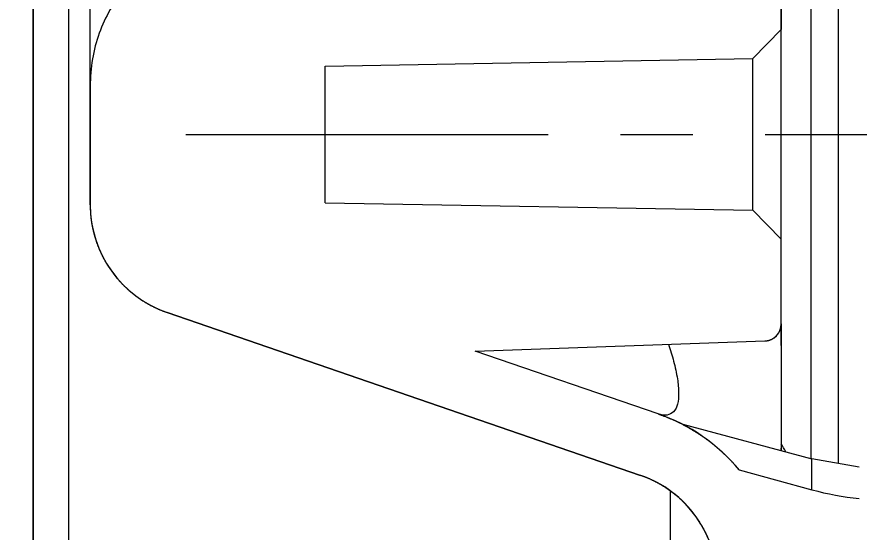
# Model space of a CAD drawing. Header units: millimetres. Extents: x 5536 to 6151, y 463 to 893.
# Drawn here: x 5579.58 to 5594.35, y 700.48 to 709.52 of the extents above; entities that cross this region are included whole.
import ezdxf

# ---------------------------------------------------------------- set-up
doc = ezdxf.new("R2010")
doc.units = ezdxf.units.MM
doc.header["$LTSCALE"] = 0.2
doc.linetypes.add('CENTER', pattern=[50.8, 31.75, -6.35, 6.35, -6.35])
doc.layers.get('0').update_dxf_attribs({"lineweight": 18})
doc.layers.add('poumianxian', color=2, linetype='Continuous', lineweight=18)
doc.layers.add('图层1', color=1, linetype='CENTER', lineweight=18)
doc.styles.add('標準', font='', dxfattribs={"width": 0.667})
doc.styles.get('標準').set_extended_font_data('pmingliu')
doc.dimstyles.new('11111111111', dxfattribs={"dimtxt": 4.5, "dimasz": 4.5, "dimexe": 1.25, "dimexo": 0.625, "dimtad": 1, "dimtoh": 1, "dimdsep": 46, "dimtxsty": '標準', "dimblk": '_CAXARROW', "dimcen": 0, "dimdle": 9, "dimclrd": 6, "dimclre": 6, "dimclrt": 2, "dimadec": 0, "dimazin": 0, "dimtfac": 0.707107, "dimtofl": 0, "dimtmove": 2, "dimatfit": 3, "dimfxl": 0, "dimfrac": 2, "dimtolj": 1, "dimarcsym": 0})
doc.dimstyles.new('ISO-25', dxfattribs={"dimtxt": 2.5, "dimasz": 2.5, "dimexe": 1.25, "dimexo": 0.625, "dimtad": 1, "dimdsep": 46, "dimtxsty": 'Standard', "dimblk": '_CAXARROW', "dimcen": 0, "dimdle": 5, "dimclrd": 4, "dimclre": 4, "dimclrt": 3, "dimadec": 0, "dimazin": 0, "dimtfac": 0.707107, "dimtofl": 0, "dimtmove": 2, "dimatfit": 3, "dimfxl": 0, "dimfrac": 2, "dimarcsym": 0})

# ---------------------------------------------------------------- blocks, each defined once
blk = doc.blocks.new('*X5')
at = {"layer": 'poumianxian'}
for points in [[(5584.363, 771.658), (5584.363, 770.158), (5579.863, 770.908)], [(5601.483, 771.658), (5601.483, 770.158), (5605.983, 770.908)]]:
    blk.add_hatch(color=6, dxfattribs=at).paths.add_polyline_path(points, flags=0)
at = {"layer": 'poumianxian', "color": 6, "lineweight": -2}
for p, q in [((5579.863, 751.048), (5579.863, 772.158)), ((5605.983, 666.085), (5605.983, 772.158)), ((5601.483, 770.908), (5584.363, 770.908))]:
    blk.add_line(p, q, dxfattribs=at)
at = {"layer": 'poumianxian', "insert": (5594.728, 774.146), "char_height": 4.5, "width": 49.11955, "attachment_point": 5, "style": '標準'}
blk.add_mtext('\\T1.004;26.12%%P0.1', dxfattribs=at)
blk = doc.blocks.new('_CAXARROW')
blk.add_hatch(color=0).paths.add_polyline_path([(0, 0), (-1, 0.125), (-1, -0.125)], flags=0)
blk = doc.blocks.new('*X35')
at = {"layer": 'poumianxian'}
for points in [[(5572.05, 738.488), (5573.55, 738.488), (5572.8, 742.988)], [(5572.05, 648.974), (5573.55, 648.974), (5572.8, 644.474)]]:
    blk.add_hatch(color=6, dxfattribs=at).paths.add_polyline_path(points, flags=0)
at = {"layer": 'poumianxian', "color": 6, "lineweight": -2}
for p, q in [((5585.032, 742.988), (5571.55, 742.988)), ((5572.8, 738.488), (5572.8, 648.974)), ((5572.424, 644.474), (5574.05, 644.474))]:
    blk.add_line(p, q, dxfattribs=at)
at = {"layer": 'poumianxian', "color": 2, "insert": (5569.532, 693.731), "char_height": 4.5, "width": 49.6328, "attachment_point": 5, "rotation": 90, "style": '標準'}
blk.add_mtext('\\T1.004;98.51%%P0.3', dxfattribs=at)

msp = doc.modelspace()

# ---------------------------------------------------------------- linework, layer by layer
for p, q in [((5579.863, 731.59), (5579.863, 650.259)), ((5579.863, 645.581), (5579.863, 721.361)), ((5580.482, 720.636), (5580.482, 650.259)), ((5593.5, 713.067), (5593.5, 701.77)), ((5593.983, 712.664), (5593.983, 701.681)), ((5592.983, 710.787), (5592.983, 709.3)), ((5592.983, 703.756), (5592.983, 710.787)), ((5580.863, 706.225), (5580.863, 709.748)), ((5592.483, 708.791), (5592.983, 709.3)), ((5592.483, 708.791), (5592.983, 709.3)), ((5584.983, 708.66), (5592.483, 708.791)), ((5584.983, 708.66), (5592.483, 708.791)), ((5592.483, 706.13), (5592.483, 708.791)), ((5584.983, 706.26), (5584.983, 708.66)), ((5584.983, 706.26), (5584.983, 708.66)), ((5580.863, 708.304), (5580.863, 706.225)), ((5580.863, 706.225), (5580.863, 707.17)), ((5584.983, 706.26), (5592.483, 706.13)), ((5584.983, 706.26), (5592.483, 706.13)), ((5592.483, 706.13), (5592.983, 705.621)), ((5592.483, 706.13), (5592.983, 705.621)), ((5592.983, 704.134), (5592.983, 705.621)), ((5590.514, 701.475), (5582.212, 704.334)), ((5582.212, 704.334), (5590.514, 701.475)), ((5590.514, 701.475), (5582.212, 704.334)), ((5592.983, 704.134), (5592.983, 701.909)), ((5587.616, 703.657), (5592.693, 703.834)), ((5587.616, 703.657), (5592.693, 703.834)), ((5590.824, 702.552), (5587.616, 703.657)), ((5590.824, 702.552), (5587.616, 703.657)), ((5590.824, 702.552), (5587.616, 703.657)), ((5591.256, 702.371), (5593.522, 701.764)), ((5592.983, 701.909), (5592.983, 701.954)), ((5593.522, 701.221), (5593.522, 701.764)), ((5594.349, 701.616), (5593.522, 701.764)), ((5592.244, 701.572), (5593.522, 701.221)), ((5592.244, 701.572), (5593.522, 701.221)), ((5591.036, 701.202), (5591.036, 695.819))]:
    msp.add_line(p, q)
for centre, radius, start, end in [((5582.863, 706.225), 2, 180, 251), ((5582.863, 706.225), 2, 180.0005, 251.0002), ((5592.683, 704.134), 0.3, 272, 0), ((5589.783, 699.527), 3.2, 39.7263, 71), ((5589.783, 699.527), 3.2, 62.0703, 71), ((5589.679, 700.041), 3.855, 28.6314, 30.9942), ((5589.863, 699.584), 2, 0, 71), ((5589.863, 699.584), 2, 35.5, 70.9996), ((5594.818, 705.943), 4.896, 254.6544, 264.5078), ((5594.818, 705.943), 4.896, 254.6544, 264.5078)]:
    msp.add_arc(centre, radius, start, end)
for points, knots in [([(5582.212, 710.551), (5582.071, 710.493), (5581.803, 710.343), (5581.466, 710.032), (5581.2, 709.657), (5581.008, 709.237), (5580.889, 708.782), (5580.863, 708.465), (5580.863, 708.304)], [0, 0, 0, 0, 13749.027658, 27475.506811, 41209.714675, 55029.554891, 69102.918315, 83633.689446, 83633.689446, 83633.689446, 83633.689446]), ([(5582.212, 710.551), (5582.071, 710.493), (5581.803, 710.343), (5581.466, 710.032), (5581.2, 709.657), (5581.008, 709.237), (5580.889, 708.782), (5580.863, 708.465), (5580.863, 708.304)], [0, 0, 0, 0, 13749.027658, 27475.506811, 41209.714675, 55029.554891, 69102.918315, 83633.689446, 83633.689446, 83633.689446, 83633.689446]), ([(5580.863, 706.225), (5580.863, 706.219), (5580.863, 706.206), (5580.863, 706.188), (5580.863, 706.17), (5580.864, 706.152), (5580.865, 706.133), (5580.866, 706.115), (5580.867, 706.096), (5580.868, 706.078), (5580.869, 706.059), (5580.871, 706.041), (5580.873, 706.022), (5580.875, 706.004), (5580.877, 705.985), (5580.879, 705.966), (5580.882, 705.948), (5580.885, 705.929), (5580.887, 705.91), (5580.891, 705.892), (5580.894, 705.873), (5580.897, 705.854), (5580.901, 705.835), (5580.905, 705.817), (5580.909, 705.798), (5580.913, 705.779), (5580.917, 705.76), (5580.922, 705.742), (5580.927, 705.723), (5580.932, 705.704), (5580.937, 705.685), (5580.942, 705.667), (5580.948, 705.648), (5580.953, 705.629), (5580.959, 705.611), (5580.965, 705.592), (5580.972, 705.574), (5580.978, 705.555), (5580.985, 705.537), (5580.992, 705.518), (5580.999, 705.5), (5581.006, 705.482), (5581.013, 705.463), (5581.021, 705.445), (5581.029, 705.427), (5581.037, 705.409), (5581.045, 705.391), (5581.053, 705.373), (5581.062, 705.355), (5581.07, 705.337), (5581.079, 705.319), (5581.088, 705.301), (5581.098, 705.284), (5581.107, 705.266), (5581.117, 705.249), (5581.127, 705.231), (5581.137, 705.214), (5581.147, 705.197), (5581.157, 705.18), (5581.168, 705.163), (5581.178, 705.146), (5581.189, 705.129), (5581.2, 705.113), (5581.211, 705.096), (5581.223, 705.08), (5581.234, 705.063), (5581.246, 705.047), (5581.258, 705.031), (5581.27, 705.015), (5581.282, 704.999), (5581.294, 704.983), (5581.307, 704.968), (5581.32, 704.952), (5581.332, 704.937), (5581.345, 704.922), (5581.358, 704.907), (5581.372, 704.892), (5581.385, 704.877), (5581.399, 704.862), (5581.412, 704.848), (5581.426, 704.833), (5581.44, 704.819), (5581.454, 704.805), (5581.468, 704.791), (5581.482, 704.777), (5581.497, 704.764), (5581.511, 704.75), (5581.526, 704.737), (5581.541, 704.724), (5581.556, 704.711), (5581.571, 704.698), (5581.586, 704.685), (5581.601, 704.673), (5581.616, 704.661), (5581.631, 704.648), (5581.647, 704.636), (5581.663, 704.625), (5581.678, 704.613), (5581.694, 704.602), (5581.71, 704.59), (5581.726, 704.579), (5581.742, 704.568), (5581.758, 704.557), (5581.774, 704.547), (5581.79, 704.536), (5581.807, 704.526), (5581.823, 704.516), (5581.839, 704.506), (5581.856, 704.496), (5581.872, 704.487), (5581.889, 704.478), (5581.906, 704.468), (5581.922, 704.459), (5581.939, 704.451), (5581.956, 704.442), (5581.973, 704.433), (5581.99, 704.425), (5582.007, 704.417), (5582.024, 704.409), (5582.041, 704.401), (5582.058, 704.394), (5582.075, 704.386), (5582.092, 704.379), (5582.109, 704.372), (5582.126, 704.365), (5582.143, 704.359), (5582.16, 704.352), (5582.177, 704.346), (5582.194, 704.34), (5582.206, 704.336), (5582.212, 704.334)], [0, 0, 0, 0, 11977.12537, 23988.641671, 36034.196367, 48113.429185, 60225.972361, 72371.450336, 84549.479833, 96759.670194, 109001.623009, 121274.932282, 133579.184632, 145913.959086, 158278.827309, 170673.353557, 183097.094745, 195549.600444, 208030.413131, 220539.068064, 233075.093322, 245638.010108, 258227.332581, 270842.568079, 283483.217269, 296148.773879, 308838.725222, 321552.552133, 334289.72899, 347049.723804, 359831.998553, 372636.008954, 385461.205062, 398307.030792, 411172.924524, 424058.319025, 436962.64156, 449885.314195, 462825.753704, 475783.371913, 488757.575748, 501747.767307, 514753.344299, 527773.699864, 540808.222893, 553856.298189, 566917.30668, 579990.625438, 593075.62804, 606171.684466, 619278.161672, 632394.423413, 645519.830527, 658653.741182, 671795.511123, 684944.493693, 698100.039999, 711261.499262, 724428.218997, 737599.54506, 750774.82202, 763953.393169, 777134.600885, 790317.786698, 803502.291563, 816687.456054, 829872.620524, 843057.125451, 856240.311219, 869421.518921, 882600.090077, 895775.367054, 908946.693123, 922113.412868, 935274.872101, 948430.418426, 961579.400988, 974721.170892, 987855.081588, 1000980.488705, 1014096.750434, 1027203.227617, 1040299.284098, 1053384.286678, 1066457.605445, 1079518.613931, 1092566.689233, 1105601.212276, 1118621.567821, 1131627.144762, 1144617.336377, 1157591.54015, 1170549.158373, 1183489.597898, 1196412.270511, 1209316.593057, 1222201.987547, 1235067.881266, 1247913.707037, 1260738.903112, 1273542.91358, 1286325.188312, 1299085.183126, 1311822.35995, 1324536.186848, 1337226.138213, 1349891.694853, 1362532.343991, 1375147.579542, 1387736.902013, 1400299.818792, 1412835.844102, 1425344.498974, 1437825.311616, 1450277.817398, 1462701.558536, 1475096.084786, 1487460.953026, 1499795.727489, 1512099.979835, 1524373.28911, 1536615.241908, 1548825.432223, 1561003.461751, 1573148.939696, 1585261.482889, 1597340.715767, 1609386.270467, 1621397.786739, 1633374.912129, 1633374.912129, 1633374.912129, 1633374.912129]), ([(5592.693, 703.834), (5592.695, 703.835), (5592.7, 703.835), (5592.706, 703.835), (5592.713, 703.836), (5592.72, 703.837), (5592.726, 703.837), (5592.733, 703.838), (5592.74, 703.84), (5592.747, 703.841), (5592.753, 703.843), (5592.76, 703.844), (5592.767, 703.846), (5592.774, 703.848), (5592.78, 703.851), (5592.787, 703.853), (5592.794, 703.856), (5592.801, 703.858), (5592.807, 703.861), (5592.814, 703.864), (5592.821, 703.868), (5592.827, 703.871), (5592.834, 703.875), (5592.84, 703.879), (5592.846, 703.883), (5592.852, 703.887), (5592.859, 703.891), (5592.865, 703.896), (5592.871, 703.9), (5592.876, 703.905), (5592.882, 703.91), (5592.888, 703.915), (5592.893, 703.92), (5592.898, 703.926), (5592.904, 703.931), (5592.909, 703.937), (5592.914, 703.943), (5592.918, 703.949), (5592.923, 703.955), (5592.927, 703.961), (5592.932, 703.967), (5592.936, 703.973), (5592.94, 703.98), (5592.944, 703.986), (5592.947, 703.993), (5592.951, 703.999), (5592.954, 704.006), (5592.957, 704.012), (5592.96, 704.019), (5592.962, 704.026), (5592.965, 704.033), (5592.967, 704.04), (5592.97, 704.046), (5592.972, 704.053), (5592.973, 704.06), (5592.975, 704.067), (5592.977, 704.074), (5592.978, 704.081), (5592.979, 704.088), (5592.98, 704.094), (5592.981, 704.101), (5592.982, 704.108), (5592.982, 704.114), (5592.982, 704.121), (5592.983, 704.128), (5592.983, 704.132), (5592.983, 704.134)], [0, 0, 0, 0, 11674.131147, 23448.734604, 35322.229369, 47292.911111, 59358.950094, 71518.390573, 83769.149848, 96109.018621, 108535.66079, 121046.613392, 133639.288202, 146310.972816, 159058.832081, 171879.91018, 184771.133874, 197729.314225, 210751.151156, 223833.236766, 236972.05969, 250164.009511, 263405.382515, 276692.386217, 290021.146297, 303387.712251, 316788.063583, 330218.117778, 343673.736551, 357150.733394, 370644.881961, 384151.92275, 397667.572096, 411187.529935, 424707.487707, 438223.137201, 451730.178056, 465224.326469, 478701.323381, 492156.942127, 505586.996255, 518987.347676, 532353.913557, 545682.673625, 558969.677398, 572211.050348, 585403.000167, 598541.823108, 611623.908775, 624645.745748, 637603.926039, 650495.149566, 663316.227861, 676064.087116, 688735.771693, 701328.446561, 713839.399202, 726266.041295, 738605.910026, 750856.66943, 763016.109872, 775082.148647, 787052.830452, 798926.325297, 810700.928612, 822375.05997, 822375.05997, 822375.05997, 822375.05997]), ([(5591.007, 703.776), (5591.039, 703.678), (5591.1, 703.477), (5591.164, 703.191), (5591.19, 702.936), (5591.175, 702.738), (5591.113, 702.586), (5591.024, 702.54), (5590.982, 702.532)], [0, 0, 0, 0, 19220.934853, 39041.810882, 54672.236483, 66699.607751, 75870.179815, 83833.504204, 83833.504204, 83833.504204, 83833.504204]), ([(5590.824, 702.552), (5590.833, 702.55), (5590.85, 702.544), (5590.875, 702.534), (5590.901, 702.525), (5590.926, 702.516), (5590.951, 702.506), (5590.977, 702.496), (5591.002, 702.486), (5591.027, 702.475), (5591.052, 702.464), (5591.077, 702.454), (5591.102, 702.442), (5591.126, 702.431), (5591.151, 702.42), (5591.176, 702.408), (5591.2, 702.396), (5591.225, 702.384), (5591.249, 702.371), (5591.273, 702.358), (5591.297, 702.346), (5591.321, 702.333), (5591.345, 702.319), (5591.369, 702.306), (5591.393, 702.292), (5591.417, 702.278), (5591.44, 702.264), (5591.464, 702.25), (5591.487, 702.235), (5591.51, 702.221), (5591.533, 702.206), (5591.556, 702.191), (5591.579, 702.175), (5591.601, 702.16), (5591.624, 702.144), (5591.646, 702.128), (5591.669, 702.112), (5591.691, 702.096), (5591.713, 702.079), (5591.735, 702.063), (5591.756, 702.046), (5591.778, 702.029), (5591.799, 702.012), (5591.82, 701.994), (5591.841, 701.977), (5591.862, 701.959), (5591.883, 701.941), (5591.904, 701.923), (5591.924, 701.905), (5591.944, 701.886), (5591.964, 701.868), (5591.984, 701.849), (5592.004, 701.83), (5592.023, 701.811), (5592.043, 701.792), (5592.062, 701.773), (5592.081, 701.753), (5592.1, 701.734), (5592.119, 701.714), (5592.137, 701.694), (5592.155, 701.674), (5592.173, 701.654), (5592.191, 701.634), (5592.209, 701.613), (5592.227, 701.593), (5592.238, 701.579), (5592.244, 701.572)], [0, 0, 0, 0, 12695.520707, 25405.289952, 38128.878554, 50865.854541, 63615.782946, 76378.226189, 89152.744023, 101938.893587, 114736.229596, 127544.304246, 140362.667621, 153190.867408, 166028.449271, 178874.956799, 191729.931747, 204592.913922, 217463.4414, 230341.050686, 243225.276675, 256115.652857, 269011.711303, 281912.982924, 294818.997467, 307729.283597, 320643.369126, 333560.780837, 346481.045054, 359403.687288, 372328.232532, 385254.205441, 398181.130268, 411108.531145, 424035.931982, 436962.856792, 449888.829733, 462813.374994, 475736.017202, 488656.281423, 501573.693188, 514487.778669, 527398.064793, 540304.079346, 553205.350987, 566101.409441, 578991.785596, 591876.011567, 604753.620859, 617624.148344, 630487.130533, 643342.105436, 656188.612993, 669026.194871, 681854.394663, 694672.758025, 707480.83269, 720278.168679, 733064.318218, 745838.836098, 758601.279338, 771351.207746, 784088.18368, 796811.772328, 809521.541534, 822217.062258, 822217.062258, 822217.062258, 822217.062258]), ([(5591.863, 699.584), (5591.863, 699.59), (5591.863, 699.602), (5591.862, 699.62), (5591.862, 699.639), (5591.861, 699.657), (5591.861, 699.675), (5591.86, 699.694), (5591.859, 699.712), (5591.857, 699.731), (5591.856, 699.749), (5591.854, 699.768), (5591.852, 699.786), (5591.85, 699.805), (5591.848, 699.823), (5591.846, 699.842), (5591.843, 699.861), (5591.841, 699.879), (5591.838, 699.898), (5591.835, 699.917), (5591.832, 699.936), (5591.828, 699.954), (5591.824, 699.973), (5591.821, 699.992), (5591.817, 700.011), (5591.812, 700.029), (5591.808, 700.048), (5591.803, 700.067), (5591.799, 700.086), (5591.794, 700.104), (5591.789, 700.123), (5591.783, 700.142), (5591.778, 700.16), (5591.772, 700.179), (5591.766, 700.198), (5591.76, 700.216), (5591.754, 700.235), (5591.747, 700.253), (5591.741, 700.272), (5591.734, 700.29), (5591.727, 700.309), (5591.72, 700.327), (5591.712, 700.345), (5591.704, 700.363), (5591.697, 700.382), (5591.689, 700.4), (5591.681, 700.418), (5591.672, 700.436), (5591.664, 700.454), (5591.655, 700.472), (5591.646, 700.489), (5591.637, 700.507), (5591.628, 700.525), (5591.618, 700.542), (5591.609, 700.56), (5591.599, 700.577), (5591.589, 700.594), (5591.579, 700.611), (5591.568, 700.629), (5591.558, 700.646), (5591.547, 700.662), (5591.536, 700.679), (5591.525, 700.696), (5591.514, 700.712), (5591.502, 700.729), (5591.491, 700.745), (5591.479, 700.761), (5591.467, 700.778), (5591.455, 700.794), (5591.443, 700.809), (5591.431, 700.825), (5591.418, 700.841), (5591.406, 700.856), (5591.393, 700.872), (5591.38, 700.887), (5591.367, 700.902), (5591.354, 700.917), (5591.34, 700.932), (5591.327, 700.946), (5591.313, 700.961), (5591.299, 700.975), (5591.285, 700.989), (5591.271, 701.003), (5591.257, 701.017), (5591.243, 701.031), (5591.229, 701.045), (5591.214, 701.058), (5591.199, 701.072), (5591.185, 701.085), (5591.17, 701.098), (5591.155, 701.11), (5591.14, 701.123), (5591.125, 701.136), (5591.109, 701.148), (5591.094, 701.16), (5591.078, 701.172), (5591.063, 701.184), (5591.047, 701.195), (5591.031, 701.207), (5591.015, 701.218), (5591, 701.229), (5590.984, 701.24), (5590.967, 701.251), (5590.951, 701.262), (5590.935, 701.272), (5590.919, 701.282), (5590.902, 701.292), (5590.886, 701.302), (5590.869, 701.312), (5590.853, 701.322), (5590.836, 701.331), (5590.82, 701.34), (5590.803, 701.349), (5590.786, 701.358), (5590.769, 701.367), (5590.753, 701.375), (5590.736, 701.383), (5590.719, 701.391), (5590.702, 701.399), (5590.685, 701.407), (5590.668, 701.415), (5590.651, 701.422), (5590.634, 701.429), (5590.617, 701.436), (5590.6, 701.443), (5590.582, 701.45), (5590.565, 701.456), (5590.548, 701.463), (5590.531, 701.469), (5590.52, 701.473), (5590.514, 701.475)], [0, 0, 0, 0, 12005.250296, 24044.972279, 36118.812587, 48226.41017, 60367.396262, 72541.394422, 84748.020681, 96986.88319, 109257.582803, 121559.712507, 133892.857948, 146256.597167, 158650.500821, 171074.132143, 183527.047009, 196008.793922, 208518.914302, 221056.942319, 233622.404923, 246214.82219, 258833.707162, 271478.566086, 284148.898223, 296844.196361, 309563.946551, 322307.628276, 335074.71481, 347864.672916, 360676.963241, 373511.040358, 386366.352765, 399242.343339, 412138.449064, 425054.101243, 437988.72605, 450941.743901, 463912.570471, 476900.615996, 489905.286054, 502925.981465, 515962.098388, 529013.028638, 542078.159569, 555156.874617, 568248.553229, 581352.571016, 594468.300082, 607595.10893, 620732.363029, 633879.424638, 647035.653095, 660200.405121, 673373.03486, 686552.894044, 699739.332467, 712931.697732, 726129.335856, 739331.591112, 752537.806501, 765747.323833, 778959.483926, 792173.626722, 805389.091705, 818605.217864, 831821.344092, 845036.809046, 858250.951874, 871463.111912, 884672.629293, 897878.844678, 911081.099959, 924278.738018, 937471.103346, 950657.541694, 963837.40096, 977010.030675, 990174.782686, 1003331.011145, 1016478.072696, 1029615.326818, 1042742.135674, 1055857.864718, 1068961.882514, 1082053.561169, 1095132.276222, 1108197.407145, 1121248.337399, 1134284.454296, 1147305.149738, 1160309.819796, 1173297.865358, 1186268.691881, 1199221.709762, 1212156.334549, 1225071.98678, 1237968.092448, 1250844.083005, 1263699.395462, 1276533.472509, 1289345.762873, 1302135.72098, 1314902.807497, 1327646.489258, 1340366.23942, 1353061.537552, 1365731.869738, 1378376.728581, 1390995.613608, 1403588.03088, 1416153.493477, 1428691.521455, 1441201.641849, 1453683.388764, 1466136.30364, 1478559.934964, 1490953.838635, 1503317.577861, 1515650.723239, 1527952.853005, 1540223.552541, 1552462.41513, 1564669.04135, 1576843.03955, 1588984.02566, 1601091.623172, 1613165.463484, 1625205.185439, 1637210.435755, 1637210.435755, 1637210.435755, 1637210.435755])]:
    msp.add_open_spline(points, degree=3, knots=knots)
msp.add_open_spline([(5590.982, 702.532), (5590.93, 702.523), (5590.875, 702.535), (5590.824, 702.552)], degree=3)
at = {"layer": '图层1'}
msp.add_line((5582.543, 707.46), (5596.01, 707.46), dxfattribs=at)

# ---------------------------------------------------------------- dimensions: what is measured, and where the dimension line sits
at = {"layer": 'poumianxian'}
dim = msp.add_linear_dim(base=(5579.863, 770.908), p1=(5605.983, 665.46), p2=(5579.863, 750.423), text='26.12%%P0.1', dimstyle='ISO-25', override={"dimtxt": 4.5, "dimasz": 4.5, "dimtxsty": '標準', "dimsah": 1, "dimclrd": 6, "dimclre": 6, "dimclrt": 256, "dimtfill": 1, "dimtolj": 1}, dxfattribs=at)
dim.commit()
dim.dimension.update_dxf_attribs({"geometry": '*X5', "text_midpoint": (5594.728, 770.908)})
dim = msp.add_linear_dim(base=(5569.532, 644.474), p1=(5585.657, 742.988), p2=(5571.799, 644.474), angle=90, text='98.51%%P0.3', dimstyle='11111111111', override={"dimsah": 1, "dimtfill": 1}, dxfattribs=at)
dim.commit()
dim.dimension.update_dxf_attribs({"geometry": '*X35', "text_midpoint": (5569.532, 693.731)})

doc.saveas('drawing.dxf')
